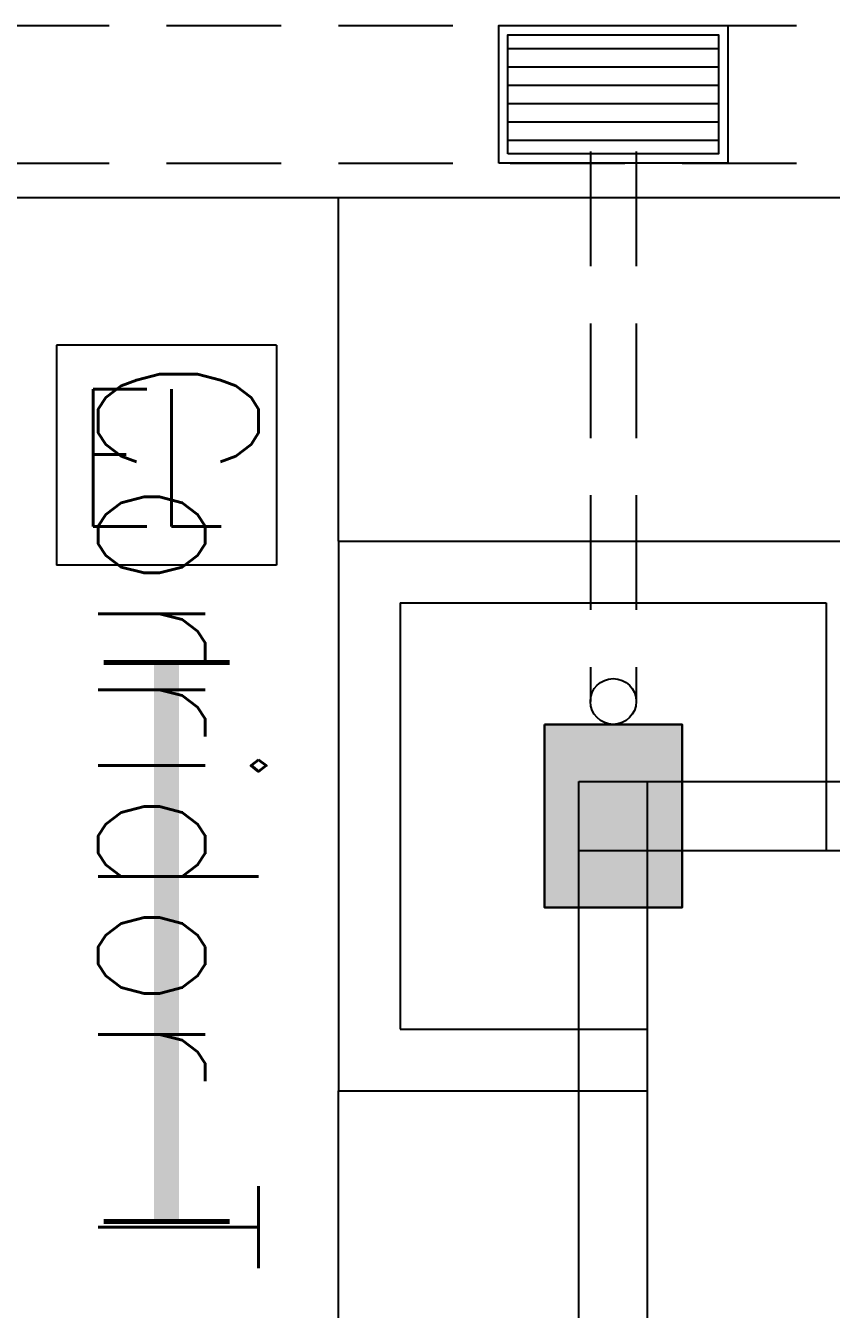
# Model space of a CAD drawing. Header units: inches. Extents: x 16928 to 514628, y -1471 to 241387.
# Drawn here: x 55931 to 57690, y 57609 to 60410 of the extents above; entities that cross this region are included whole.
import ezdxf

# ---------------------------------------------------------------- set-up
doc = ezdxf.new("R2010")
doc.units = ezdxf.units.IN
doc.header["$MEASUREMENT"] = 0
doc.linetypes.add('DASHED2', pattern=[0.375, 0.25, -0.125])
doc.linetypes.add('HIDDEN', pattern=[0.375, 0.25, -0.125])
for name, color, linetype in [('12. mRspecT - LEGEND', 1, 'Continuous'), ('dmension', 4, 'Continuous'), ('DOWNPIPE', 8, 'Continuous'), ('drain', 8, 'Continuous'), ('dxt_text', 4, 'Continuous'), ('ELECT', 6, 'Continuous'), ('FITTING', 8, 'Continuous'), ('LW', 2, 'Continuous'), ('MSGRATING', 8, 'Continuous'), ('WALL', 1, 'Continuous')]:
    doc.layers.add(name, color=color, linetype=linetype)
doc.layers.add('COLUMN', color=8, linetype='Continuous', lineweight=30)
doc.styles.add('LAILA', font='romans.shx', dxfattribs={"width": 0.85})
doc.styles.add('ROMANS', font='ROMANS', dxfattribs={"width": 0.7})

# ---------------------------------------------------------------- blocks, each defined once
blk = doc.blocks.new('1 X 8W EL')
at = {"layer": 'ELECT', "color": 6}
for p, q in [((-240, 240), (-240, -240)), ((240, 240), (-240, 240)), ((240, 240), (240, -240)), ((240, -240), (-240, -240))]:
    blk.add_line(p, q, dxfattribs=at)
at = {"layer": 'ELECT', "color": 6, "style": 'ROMANS', "width": 0.7}
blk.add_text('EL', height=300, dxfattribs=at).set_placement((-196.2, -155.6))
blk = doc.blocks.new('YBC 1X36')
at = {"layer": 'FITTING', "color": 3}
for points, const_width in [([(-610, 137.6), (-610, -137.6)], 10.9), ([(610, 137.6), (610, -137.6)], 10.9), ([(-610, 0), (610, 0)], 54.6)]:
    blk.add_lwpolyline(points, dxfattribs=dict(at, const_width=const_width))

msp = doc.modelspace()

# ---------------------------------------------------------------- linework, layer by layer
at = {"layer": '12. mRspecT - LEGEND'}
msp.add_lwpolyline([(53513.8, 34610.5), (51863.6, 34610.5), (51863.6, 37610.5), (55288.6, 37610.5), (55288.6, 44260.5), (53288.6, 44260.5), (53288.6, 56110.5), (57288.6, 56110.5), (57288.6, 58610.5), (65138.6, 58610.5), (65138.6, 56785.5), (68563.3, 56785.5), (68563.6, 57160.5)], dxfattribs=at)
at = {"layer": 'COLUMN'}
msp.add_lwpolyline([(57063.6, 58885.5), (57363.6, 58885.5), (57363.6, 58485.5), (57063.6, 58485.5)], close=True, dxfattribs=at)
msp.add_solid([(57063.6, 58885.5), (57363.6, 58885.5), (57063.6, 58485.5), (57363.6, 58485.5)], dxfattribs=at)
at = {"layer": 'dmension'}
msp.add_line((56613.6, 59285.5), (56613.6, 60035.5), dxfattribs=at)
at = {"layer": 'DOWNPIPE', "linetype": 'HIDDEN', "ltscale": 1000}
for p, q in [((57163.6, 60135.5), (57163.6, 58935.5)), ((57263.6, 60135.5), (57263.6, 58935.5))]:
    msp.add_line(p, q, dxfattribs=at)
at = {"layer": 'DOWNPIPE'}
msp.add_circle((57213.6, 58935.5), 50, dxfattribs=at)
at = {"layer": 'drain', "linetype": 'DASHED2', "ltscale": 1000}
for points in [[(55863.6, 60410.5), (66938.6, 60410.5), (66938.6, 57910.5), (70938.6, 57910.5), (70938.6, 42460.5), (68938.6, 42460.5), (68938.6, 39485.5), (72438.6, 39485.5), (72438.6, 30960.5), (70938.6, 30960.5), (70938.6, 23960.5), (45988.6, 23960.5), (45988.6, 34410.5)], [(55863.6, 60110.5), (66638.6, 60110.5), (66638.6, 57610.5), (70638.6, 57610.5), (70638.6, 42760.5), (68638.6, 42760.5), (68638.6, 39185.5), (72138.6, 39185.5), (72138.6, 31260.5), (70638.6, 31260.5), (70638.6, 24260.5), (46288.6, 24260.5), (46288.6, 34110.5)]]:
    msp.add_lwpolyline(points, dxfattribs=at)
at = {"layer": 'LW'}
for p, q in [((55863.6, 60035.5), (66563.6, 60035.5)), ((56613.6, 56785.5), (56613.6, 58085.5))]:
    msp.add_line(p, q, dxfattribs=at)
at = {"layer": 'MSGRATING'}
for p, q in [((56983.6, 60360.5), (57443.6, 60360.5)), ((56983.6, 60320.5), (57443.6, 60320.5)), ((56983.6, 60280.5), (57443.6, 60280.5)), ((56983.6, 60240.5), (57443.6, 60240.5)), ((56983.6, 60200.5), (57443.6, 60200.5)), ((56983.6, 60160.5), (57443.6, 60160.5))]:
    msp.add_line(p, q, dxfattribs=at)
for points in [[(56963.6, 60110.5), (56963.6, 60410.5), (57463.6, 60410.5), (57463.6, 60110.5)], [(56983.6, 60130.5), (56983.6, 60390.5), (57443.6, 60390.5), (57443.6, 60130.5)]]:
    msp.add_lwpolyline(points, close=True, dxfattribs=at)
at = {"layer": 'WALL'}
for p, q in [((56613.6, 59285.5), (56613.6, 58085.5)), ((56613.6, 59285.5), (57813.6, 59285.5)), ((56748.6, 59150.5), (57678.6, 59150.5)), ((56748.6, 59150.5), (56748.6, 58220.5)), ((57678.6, 59150.5), (57678.6, 58610.5)), ((57138.6, 58760.5), (58663.6, 58760.5)), ((57138.6, 56110.5), (57138.6, 58760.5)), ((57288.6, 56110.5), (57288.6, 58760.5)), ((57138.6, 58610.5), (58813.6, 58610.5)), ((56748.6, 58220.5), (57288.6, 58220.5)), ((56613.6, 58085.5), (57288.6, 58085.5))]:
    msp.add_line(p, q, dxfattribs=at)

# ---------------------------------------------------------------- block references
at = {"layer": 'dxt_text'}
msp.add_blockref('1 X 8W EL', (56238.6, 59473), dxfattribs=at)
at = {"layer": 'dxt_text', "rotation": 270}
msp.add_blockref('YBC 1X36', (56238.6, 58410.5), dxfattribs=at)

# ---------------------------------------------------------------- texts
at = {"layer": 'LW', "insert": (56439.6, 59687.9), "char_height": 350, "attachment_point": 1, "rotation": 270, "style": 'LAILA'}
msp.add_mtext_dynamic_manual_height_columns('Corridor T', width=3371.89, gutter_width=1750, heights=[0], dxfattribs=at)

doc.saveas('drawing.dxf')
